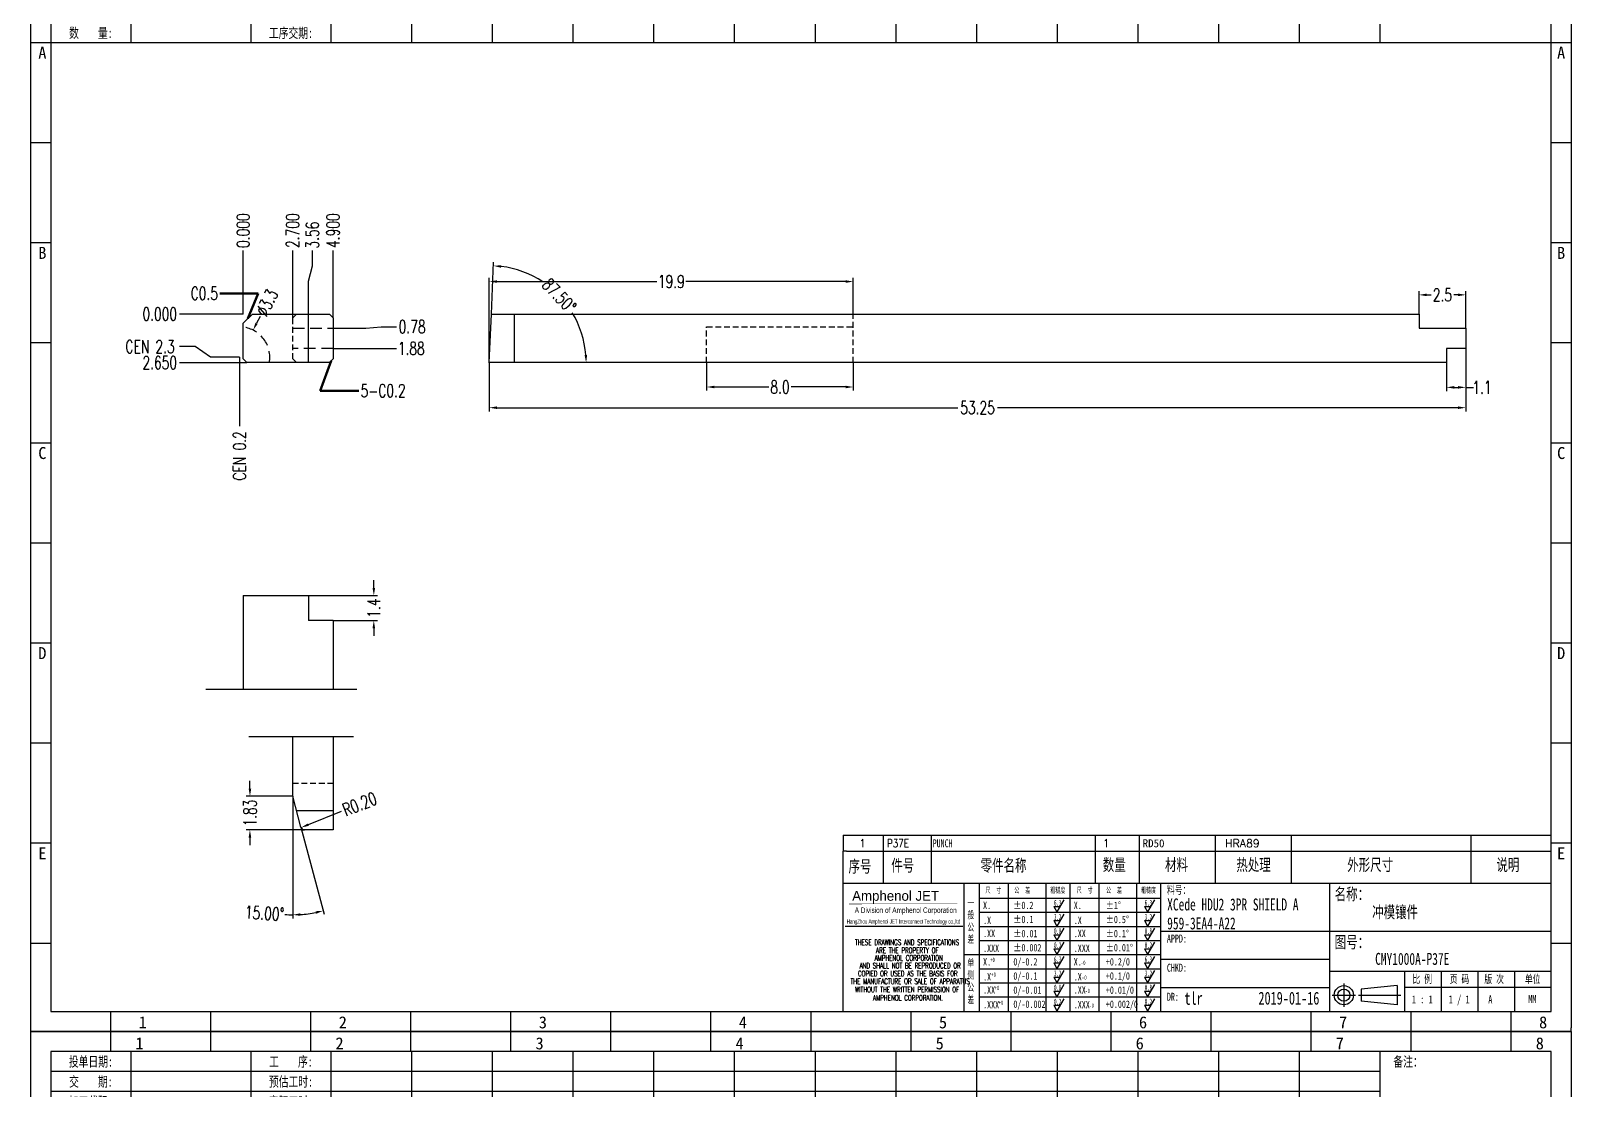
# Model space of a CAD drawing. Header units: millimetres. Extents: x -2852 to 5627, y -2271 to 1849.
# Drawn here: x -622.1 to -538.1, y -130.1 to -72.4 of the extents above; entities that cross this region are included whole.
import ezdxf
from ezdxf.enums import TextEntityAlignment as Align

# ---------------------------------------------------------------- set-up
doc = ezdxf.new("R2010")
doc.units = ezdxf.units.MM
doc.header["$PDSIZE"] = 3
doc.linetypes.add('DASHED', pattern=[19.05, 12.7, -6.35])
doc.linetypes.add('DASHED2', pattern=[9.525, 6.35, -3.175])
for name, color, linetype in [('1', 7, 'Continuous'), ('11', 4, 'DASHED2'), ('41', 1, 'Continuous'), ('PUNCH', 1, 'Continuous')]:
    doc.layers.add(name, color=color, linetype=linetype)
doc.styles.add('CH', font='仿宋_GB2312_0.ttf')
doc.styles.add('jet02', font='simplex.shx', dxfattribs={"width": 0.7})
doc.styles.add('SIMPLEX', font='SIMPLEX')
doc.styles.get("Standard").update_dxf_attribs({"font": '仿宋_GB2312_0.ttf', "width": 0.7})
doc.styles.add('TEXTSTYLE_1', font='TRIUMB.TTF')
doc.styles.add('TEXTSTYLE_2', font='TRIUM.TTF')
doc.styles.add('tk', font='', dxfattribs={"width": 0.7})
doc.styles.add('tk 2', font='仿宋_GB2312_0.ttf', dxfattribs={"width": 0.65})
doc.styles.add('tk 4', font='simplex.shx', dxfattribs={"width": 0.65, "bigfont": 'bigfont.shx'})
doc.styles.get('tk').set_extended_font_data('NSimSun')
doc.dimstyles.new('jet02', dxfattribs={"dimtxt": 3.5, "dimasz": 2.1, "dimexe": 1, "dimexo": 0, "dimgap": 0.5, "dimtad": 0, "dimtoh": 1, "dimdec": 3, "dimzin": 9, "dimdsep": 46, "dimtxsty": 'jet02', "dimcen": 0, "dimclrt": 256, "dimazin": 2, "dimtfac": 1, "dimtdec": 3, "dimtofl": 0, "dimtmove": 0, "dimatfit": 1, "dimfxl": 0, "dimarcsym": 0})

# ---------------------------------------------------------------- blocks, each defined once
blk = doc.blocks.new('A3-N')
at = {"layer": '1', "color": 1}
for p, q in [((0, 0), (0, 296.73)), ((0, 296.73), (420, 296.73)), ((21.82, 291.27), (21.82, 296.73)), ((49.09, 291.27), (49.09, 296.73)), ((76.36, 291.27), (76.36, 296.73)), ((103.64, 291.27), (103.64, 296.73)), ((103.64, 291.27), (103.64, 296.73)), ((103.64, 291.27), (103.64, 296.73)), ((130.91, 291.27), (130.91, 296.73)), ((158.18, 291.27), (158.18, 296.73)), ((185.45, 291.27), (185.45, 296.73)), ((212.73, 291.27), (212.73, 296.73)), ((240, 291.27), (240, 296.73)), ((267.27, 291.27), (267.27, 296.73)), ((294.55, 291.27), (294.55, 296.73)), ((321.82, 291.27), (321.82, 296.73)), ((349.09, 291.27), (349.09, 296.73)), ((376.36, 291.27), (376.36, 296.73)), ((403.64, 291.27), (403.64, 296.73)), ((420, 296.73), (420, 1)), ((5.45, 269.45), (0, 269.45)), ((420, 269.45), (414.55, 269.45)), ((5.45, 242.18), (0, 242.18)), ((420, 242.18), (414.55, 242.18)), ((5.45, 214.91), (0, 214.91)), ((420, 214.91), (414.55, 214.91)), ((5.45, 187.64), (0, 187.64)), ((420, 187.64), (414.55, 187.64)), ((5.45, 160.36), (0, 160.36)), ((420, 160.36), (414.55, 160.36)), ((5.45, 133.09), (0, 133.09)), ((420, 133.09), (414.55, 133.09)), ((5.45, 105.82), (0, 105.82)), ((420, 105.82), (414.55, 105.82)), ((5.45, 78.55), (0, 78.55)), ((420, 78.55), (414.55, 78.55)), ((5.45, 51.27), (0, 51.27)), ((420, 51.27), (414.55, 51.27)), ((222.45, 49.09), (221.45, 49.09)), ((221.45, 49.09), (221.45, 40.36)), ((222.45, 49.09), (414.55, 49.09)), ((232.36, 49.09), (232.36, 40.36)), ((245.45, 49.09), (245.45, 40.36)), ((290.18, 49.09), (290.18, 40.36)), ((302.18, 49.09), (302.18, 40.36)), ((322.91, 49.09), (322.91, 40.36)), ((343.64, 49.09), (343.64, 40.36)), ((392.73, 40.36), (392.73, 49.09)), ((258.55, 40.36), (258.55, 5.44)), ((266.45, 40.36), (266.45, 5.44)), ((276.78, 40.36), (276.78, 5.45)), ((291.18, 40.36), (291.18, 5.45)), ((301.51, 40.37), (301.51, 5.46)), ((308.01, 40.36), (308.01, 5.45)), ((354.09, 40.36), (354.09, 5.45)), ((308.01, 32.39), (258.55, 32.39)), ((308.01, 28.54), (258.55, 28.54)), ((414.55, 27.27), (308.01, 27.27)), ((5.45, 24), (0, 24)), ((308.01, 24.69), (258.55, 24.69)), ((420, 24), (414.55, 24)), ((308.01, 16.99), (258.55, 16.99)), ((354.09, 19.63), (308.01, 19.63)), ((308.01, 13.14), (258.55, 13.14)), ((414.55, 16.36), (354.09, 16.36)), ((374.55, 16.36), (374.55, 5.45)), ((384.55, 16.36), (384.55, 5.45)), ((394.55, 16.36), (394.55, 5.45)), ((404.55, 16.36), (404.55, 5.45)), ((308.01, 9.29), (258.55, 9.29)), ((308.01, 11.99), (354.09, 11.99)), ((372.51, 12.49), (362.69, 11.5)), ((362.69, 11.5), (362.69, 8.23)), ((372.51, 12.49), (372.51, 7.25)), ((414.55, 12), (374.55, 12)), ((21.82, 0), (21.82, 5.45)), ((49.09, 0), (49.09, 5.45)), ((76.36, 0), (76.36, 5.45)), ((103.64, 0), (103.64, 5.45)), ((130.91, 0), (130.91, 5.45)), ((158.18, 0), (158.18, 5.45)), ((185.45, 0), (185.45, 5.45)), ((212.73, 0), (212.73, 5.45)), ((240, 0), (240, 5.45)), ((267.27, 0), (267.27, 5.45)), ((294.55, 0), (294.55, 5.45)), ((321.82, 0), (321.82, 5.45)), ((349.09, 0), (349.09, 5.45)), ((372.51, 7.25), (362.69, 8.23)), ((376.36, 0), (376.36, 5.45)), ((403.64, 0), (403.64, 5.45)), ((1, 0), (0, 0)), ((420, 0), (1, 0)), ((420, 0), (420, 1))]:
    blk.add_line(p, q, dxfattribs=at)
at = {"layer": '1'}
for p, q in [((414.55, 278.18), (414.55, 284.73)), ((221.45, 40.36), (221.45, 5.45)), ((221.45, 40.36), (414.55, 40.36)), ((221.45, 40.36), (414.55, 40.36)), ((254.41, 40.36), (254.41, 5.45)), ((283.28, 40.36), (283.28, 5.45)), ((308.01, 36.24), (258.55, 36.24)), ((222.08, 28.67), (254.12, 28.67)), ((308.01, 20.84), (254.41, 20.84))]:
    blk.add_line(p, q, dxfattribs=at)
at = {"layer": '1', "color": 1, "ltscale": 0.05}
for p, q in [((278.93, 34.04), (279.79, 32.56)), ((278.93, 34.04), (280.65, 34.04)), ((281.68, 35.84), (279.79, 32.56)), ((303.66, 34.05), (304.52, 32.56)), ((303.66, 34.05), (305.38, 34.05)), ((306.41, 35.84), (304.52, 32.56)), ((278.93, 30.19), (279.79, 28.71)), ((278.93, 30.19), (280.65, 30.19)), ((281.68, 31.99), (279.79, 28.71)), ((303.66, 30.2), (305.38, 30.2)), ((303.66, 30.2), (304.52, 28.71)), ((306.41, 31.99), (304.52, 28.71)), ((278.93, 26.34), (279.79, 24.86)), ((278.93, 26.34), (280.65, 26.34)), ((281.68, 28.14), (279.79, 24.86)), ((303.66, 26.35), (304.52, 24.86)), ((303.66, 26.35), (305.38, 26.35)), ((306.41, 28.14), (304.52, 24.86)), ((278.93, 22.49), (280.65, 22.49)), ((278.93, 22.49), (279.79, 21.01)), ((281.68, 24.29), (279.79, 21.01)), ((303.66, 22.5), (305.38, 22.5)), ((303.66, 22.5), (304.52, 21.01)), ((306.41, 24.29), (304.52, 21.01)), ((278.93, 18.66), (279.79, 17.17)), ((278.93, 18.66), (280.65, 18.66)), ((281.68, 20.45), (279.79, 17.17)), ((303.66, 18.66), (304.52, 17.18)), ((303.66, 18.66), (305.38, 18.66)), ((306.41, 20.46), (304.52, 17.18)), ((278.93, 14.81), (280.65, 14.81)), ((278.93, 14.81), (279.79, 13.32)), ((281.68, 16.6), (279.79, 13.32)), ((281.68, 12.75), (279.79, 9.47)), ((303.66, 14.81), (305.38, 14.81)), ((303.66, 14.81), (304.52, 13.33)), ((306.41, 16.61), (304.52, 13.33)), ((306.41, 12.76), (304.52, 9.48)), ((278.93, 10.96), (279.79, 9.47)), ((278.93, 10.96), (280.65, 10.96)), ((281.68, 8.9), (279.79, 5.62)), ((303.66, 10.96), (304.52, 9.48)), ((303.66, 10.96), (305.38, 10.96)), ((306.41, 8.91), (304.52, 5.63)), ((278.93, 7.11), (279.79, 5.62)), ((278.93, 7.11), (280.65, 7.11)), ((303.66, 7.11), (305.38, 7.11)), ((303.66, 7.11), (304.52, 5.63))]:
    blk.add_line(p, q, dxfattribs=at)
at = {"layer": '1', "color": 1, "ltscale": 0.1}
for p, q in [((358.01, 13.02), (358.01, 6.71)), ((354.86, 9.87), (361.17, 9.87)), ((362.03, 9.87), (373.54, 9.87))]:
    blk.add_line(p, q, dxfattribs=at)
at = {"layer": '1'}
blk.add_lwpolyline([(221.45, 5.45), (414.55, 5.45), (414.55, 291.27), (5.45, 291.27), (5.45, 5.45), (414.55, 5.45)], dxfattribs=at)
at = {"layer": '1', "color": 7, "linetype": 'Continuous', "const_width": 0.123}
blk.add_lwpolyline([(223.11, 34.74), (252.6, 34.76)], dxfattribs=at)
at = {"layer": '1', "color": 1}
for radius in [2.62, 1.64]:
    blk.add_circle((358.01, 9.87), radius, dxfattribs=at)
at = {"layer": '41'}
for p, q in [((27.27, 291.27), (27.27, 269.45)), ((60, 291.27), (60, 269.45)), ((81.82, 291.27), (81.82, 269.45)), ((103.82, 291.27), (103.82, 269.45)), ((125.82, 291.27), (125.82, 269.45)), ((147.82, 291.27), (147.82, 269.45)), ((169.82, 291.27), (169.82, 269.45)), ((191.82, 291.27), (191.82, 269.45)), ((213.82, 291.27), (213.82, 269.45)), ((235.82, 291.27), (235.82, 269.45)), ((257.82, 291.27), (257.82, 269.45)), ((279.82, 291.27), (279.82, 269.45)), ((301.82, 291.27), (301.82, 269.45)), ((323.82, 291.27), (323.82, 269.45)), ((345.82, 291.27), (345.82, 269.45)), ((367.82, 291.27), (367.82, 269.45)), ((367.82, 285.82), (5.45, 285.82)), ((367.82, 280.36), (5.45, 280.36)), ((367.82, 274.91), (5.45, 274.91)), ((414.55, 269.45), (5.45, 269.45))]:
    blk.add_line(p, q, dxfattribs=at)
at = {"layer": '1', "color": 1}
for s, p in [('1', (29.64, 295.11)), ('2', (84.18, 295.11)), ('3', (138.73, 295.11)), ('4', (193.27, 295.11)), ('5', (247.82, 295.11)), ('6', (302.36, 295.11)), ('7', (356.91, 295.11)), ('8', (411.45, 295.11)), ('1', (30.53, 4.11)), ('2', (85.08, 4.11)), ('3', (139.62, 4.11)), ('4', (194.17, 4.11)), ('5', (248.72, 4.11)), ('6', (303.26, 4.11)), ('7', (357.81, 4.11)), ('8', (412.35, 4.11))]:
    blk.add_text(s, height=3.27, dxfattribs=at).set_placement(p, align=Align.TOP_CENTER)
at = {"layer": '1', "style": 'tk', "width": 0.7}
for s, p in [('投单日期:', (16.36, 288.55)), ('工    序:', (70.91, 288.55)), ('备注：', (375.51, 288.55)), ('交    期:', (16.36, 283.09)), ('预估工时:', (70.91, 283.09)), ('加工代码:', (16.36, 277.64)), ('实际工时:', (70.91, 277.64)), ('数    量:', (16.36, 272.18)), ('工序交期:', (70.91, 272.18))]:
    blk.add_text(s, height=2.727, dxfattribs=at).set_placement(p, align=Align.MIDDLE)
at = {"layer": '1', "color": 1}
for s, p in [('A', (2.04, 268.36)), ('B', (2.04, 213.82)), ('C', (2.04, 159.27)), ('D', (2.04, 104.73)), ('E', (2.04, 50.18))]:
    blk.add_text(s, height=3.27, dxfattribs=at).set_placement(p, align=Align.TOP_LEFT)
for s, p in [('A', (418.37, 268.36)), ('B', (418.37, 213.82)), ('C', (418.37, 159.27)), ('D', (418.37, 104.73)), ('E', (418.37, 50.18))]:
    blk.add_text(s, height=3.27, dxfattribs=at).set_placement(p, align=Align.TOP_RIGHT)
at = {"layer": '1', "color": 1, "style": 'tk 2', "width": 0.7}
for s, height, p in [('序号', 3.273, (222.96, 43.34)), ('件号', 3.273, (234.62, 43.61)), ('零件名称', 3.273, (258.97, 43.61)), ('数量', 3.273, (292.3, 43.78)), ('材料', 3.273, (309.27, 43.78)), ('热处理', 3.273, (328.71, 43.78)), ('外形尺寸', 3.273, (358.94, 43.78)), ('说明', 3.273, (399.61, 43.78)), ('料号：', 2.182, (309.77, 37.46)), ('名称：', 3.273, (355.52, 35.79)), ('图号：', 3.273, (355.52, 22.7)), ('比 例', 2.182, (376.69, 13.18)), ('页 码', 2.182, (386.85, 13.18)), ('版 次', 2.182, (396.31, 13.18)), ('单位', 2.182, (407.35, 13.18))]:
    blk.add_text(s, height=height, dxfattribs=at).set_placement(p)
at = {"layer": '1', "color": 7, "linetype": 'Continuous', "style": 'TEXTSTYLE_1'}
blk.add_text('Amphenol JET', height=2.7, dxfattribs=at).set_placement((223.96, 35.61))
at = {"layer": '1', "color": 7, "linetype": 'Continuous'}
for s, height, style, width, p in [('A Division of Amphenol Corporation', 1.5, 'TEXTSTYLE_2', 0.7, (224.64, 32.29)), ('HangZhou Amphenol JET Interconnect Technology co.,ltd ', 1.2, 'TEXTSTYLE_2', 0.6, (222.47, 29.36)), ('THESE DRAWINGS AND SPECIFICATIONS', 1.5, 'tk 4', 0.6, (224.73, 23.52)), ('ARE THE PROPERTY OF', 1.5, 'tk 4', 0.6, (230.45, 21.35)), ('AND SHALL NOT BE REPRODUCED OR', 1.5, 'tk 4', 0.6, (225.95, 17.17)), ('AMPHENOL CORPORATION', 1.5, 'tk 4', 0.6, (230.04, 19.27)), ('THE MANUFACTURE OR SALE OF APPARATUS', 1.5, 'tk 4', 0.6, (223.5, 12.92)), ('COPIED OR USED AS THE BASIS FOR', 1.5, 'tk 4', 0.6, (225.54, 15.02)), ('WITHOUT THE WRITTEN PERMISSION OF', 1.5, 'tk 4', 0.6, (224.73, 10.67)), ('AMPHENOL CORPORATION.', 1.5, 'tk 4', 0.6, (229.63, 8.4))]:
    blk.add_text(s, height=height, dxfattribs=dict(at, style=style, width=width)).set_placement(p)
at = {"layer": '1', "color": 1, "style": 'tk 2', "width": 0.7}
for s, p in [('X.', (259.64, 34.37)), ('%%P0.2', (267.9, 34.37)), ('X.', (284.37, 34.37)), ('%%P1%%D', (293.12, 34.37)), ('.X', (259.64, 30.28)), ('%%P0.1', (267.9, 30.52)), ('.X', (284.37, 30.28)), ('%%P0.5%%D', (293.12, 30.52)), ('.XX', (259.64, 26.71)), ('%%P0.01', (267.9, 26.67)), ('.XX', (284.37, 26.71)), ('%%P0.1%%D', (293.12, 26.67)), ('.XXX', (259.64, 22.68)), ('%%P0.002', (267.9, 22.82)), ('.XXX', (284.37, 22.68)), ('%%P0.01%%D', (293.12, 22.82)), ('X.', (259.64, 18.97)), ('0/-0.2', (267.9, 18.97)), ('X.', (284.37, 18.97)), ('+0.2/0', (293.12, 18.97)), ('.X', (259.64, 14.88)), ('0/-0.1', (267.9, 15.12)), ('.X', (284.37, 14.88)), ('+0.1/0', (293.12, 15.12)), ('.XX', (259.64, 11.31)), ('0/-0.01', (267.9, 11.27)), ('0/-0.002', (267.9, 7.42)), ('.XX', (284.37, 11.31)), ('+0.01/0', (293.12, 11.27)), ('+0.002/0', (293.12, 7.42)), ('.XXX', (259.64, 7.28)), ('.XXX', (284.37, 7.28))]:
    blk.add_text(s, height=2, dxfattribs=at).set_placement(p, align=Align.MIDDLE_LEFT)
at = {"layer": '1', "color": 1, "ltscale": 0.05, "style": 'tk 2', "width": 0.5}
for s, p in [('6.3', (279.01, 34.26)), ('6.3', (303.74, 34.27)), ('3.2', (279.01, 30.41)), ('3.2', (303.74, 30.42)), ('0.8', (279.01, 26.56)), ('0.8', (303.74, 26.57)), ('0.2', (279.01, 22.71)), ('0.2', (303.74, 22.72)), ('6.3', (279.01, 18.87)), ('6.3', (303.74, 18.88)), ('3.2', (279.01, 15.02)), ('0.8', (279.01, 11.17)), ('3.2', (303.74, 15.03)), ('0.8', (303.74, 11.18)), ('0.2', (279.01, 7.32)), ('0.2', (303.74, 7.33))]:
    blk.add_text(s, height=1.6, dxfattribs=at).set_placement(p)
at = {"layer": '1', "style": 'tk 2', "width": 0.7}
for s, p in [('APPD:', (309.77, 24.21)), ('CHKD:', (309.77, 16.27)), ('DR:', (309.77, 8.35))]:
    blk.add_text(s, height=2.182, dxfattribs=at).set_placement(p)
at = {"layer": '1', "color": 7, "style": 'tk 2', "width": 0.7}
blk.add_text('MM', height=2.182, dxfattribs=at).set_placement((408.31, 7.75))
at = {"layer": '1', "color": 1, "ltscale": 0.05, "char_height": 1.5, "width": 6.3627, "attachment_point": 1, "style": 'tk 2'}
for s, insert in [('尺  寸', (260.31, 39.25)), ('公  差', (268.17, 39.25)), ('粗糙度', (277.98, 39.25)), ('尺  寸', (285.2, 39.25)), ('公  差', (293.18, 39.25)), ('粗糙度', (302.71, 39.26))]:
    blk.add_mtext(s, dxfattribs=dict(at, insert=insert))
at = {"layer": '1', "ltscale": 0.05, "char_height": 2, "width": 2.5195, "attachment_point": 1, "style": 'tk 2'}
for s, insert in [('一般公差', (255.39, 36.11)), ('单侧公差', (255.39, 19.71))]:
    blk.add_mtext(s, dxfattribs=dict(at, insert=insert))
at = {"layer": '1', "color": 1, "ltscale": 0.05, "char_height": 1.2, "width": 5.1396, "attachment_point": 1, "line_spacing_factor": 0.8, "style": 'tk 2'}
for s, insert in [('+0', (261.58, 20.13)), ('-0', (286.31, 19.33)), ('+0', (261.88, 16.09)), ('-0', (286.61, 15.29)), ('+0', (262.79, 12.45)), ('+0', (263.87, 8.44)), ('-0', (287.51, 11.65)), ('-0', (288.59, 7.64))]:
    blk.add_mtext(s, dxfattribs=dict(at, insert=insert))
at = {"layer": '1', "style": 'tk 2', "width": 0.7}
for tag, p in [('PATR-NO1', (309.84, 32.96)), ('TITLE', (365.74, 30.9)), ('PATR-NO2', (309.84, 27.81)), ('DWG-NO:', (366.54, 18.14))]:
    blk.add_attdef(tag, p, '', height=3.27, dxfattribs=at)
at = {"layer": '1', "color": 1, "style": 'tk 2', "width": 0.7}
for tag, p in [('DRAW', (314.55, 7.27)), ('DATE', (334.72, 7.32))]:
    blk.add_attdef(tag, p, '', height=3.49, dxfattribs=at)
at = {"layer": '1', "style": 'tk 2', "width": 0.7}
for tag, p in [('SCALE', (376.55, 8.73)), ('SHEET', (386.6, 8.72)), ('REV', (397.38, 8.73))]:
    blk.add_attdef(tag, text='', height=2.18, dxfattribs=at).set_placement(p, align=Align.MIDDLE_LEFT)
blk = doc.blocks.new('FB3')
at = {"layer": '1', "color": 1}
for p, q in [((0, 4.36), (193.09, 4.36)), ((0, 4.36), (0, 0)), ((10.91, 4.36), (10.91, 0)), ((24, 4.36), (24, 0)), ((68.73, 4.36), (68.73, 0)), ((80.73, 4.36), (80.73, 0)), ((101.45, 4.36), (101.45, 0)), ((122.18, 4.36), (122.18, 0)), ((171.27, 0), (171.27, 4.36))]:
    blk.add_line(p, q, dxfattribs=at)
at = {"layer": '1'}
for tag, style, p in [('ITEM', 'SIMPLEX', (4.36, 2.18)), ('PARTNO', 'SIMPLEX', (12, 2.18)), ('QTY', 'SIMPLEX', (74.18, 2.18)), ('MATL', 'CH', (81.72, 2.18)), ('FINISH', 'SIMPLEX', (104.17, 2.18)), ('SPEC', 'SIMPLEX', (130.91, 2.18)), ('REMARK', 'SIMPLEX', (174.06, 2.18))]:
    blk.add_attdef(tag, text='', height=2.18, dxfattribs=dict(at, style=style)).set_placement(p, align=Align.MIDDLE_LEFT)
at = {"layer": '1', "style": 'tk', "width": 0.7}
blk.add_attdef('DIE', text='', height=2.18, dxfattribs=at).set_placement((24.43, 2.18), align=Align.MIDDLE_LEFT)
blk = doc.blocks.new('*D2809')
at = {"layer": '41', "ltscale": 0.05}
blk.add_line((304.652, -2540.24), (301.185, -2540.24), dxfattribs=at)
at = {"layer": 'Defpoints', "color": 0, "ltscale": 0.05}
for p in [(301.185, -2540.24), (304.652, -2540.24), (304.652, -2540.24)]:
    blk.add_point(p, dxfattribs=at)
at = {"layer": '41', "ltscale": 0.05, "insert": (300.105, -2540.24), "char_height": 0.7, "attachment_point": 5, "style": 'jet02'}
blk.add_mtext('0.000', dxfattribs=at)
blk = doc.blocks.new('*D2810')
at = {"layer": '41', "ltscale": 0.05}
blk.add_line((304.852, -2542.89), (301.185, -2542.89), dxfattribs=at)
at = {"layer": 'Defpoints', "color": 0, "ltscale": 0.05}
for p in [(304.652, -2540.24), (301.185, -2542.89), (304.852, -2542.89)]:
    blk.add_point(p, dxfattribs=at)
at = {"layer": '41', "ltscale": 0.05, "insert": (300.105, -2542.89), "char_height": 0.7, "attachment_point": 5, "style": 'jet02'}
blk.add_mtext('2.650', dxfattribs=at)
blk = doc.blocks.new('*D2811')
at = {"layer": '41', "ltscale": 0.05}
for p, q in [((302.025, -2542.015), (301.185, -2542.015)), ((302.865, -2542.59), (302.025, -2542.015)), ((304.452, -2542.59), (302.865, -2542.59))]:
    blk.add_line(p, q, dxfattribs=at)
at = {"layer": 'Defpoints', "color": 0, "ltscale": 0.05}
for p in [(304.652, -2540.24), (301.185, -2542.015), (304.452, -2542.59)]:
    blk.add_point(p, dxfattribs=at)
at = {"layer": '41', "ltscale": 0.05, "insert": (299.405, -2542.015), "char_height": 0.7, "attachment_point": 5, "style": 'jet02'}
blk.add_mtext('{\\C1; CEN }2.3', dxfattribs=at)
blk = doc.blocks.new('*D2812')
at = {"layer": '41', "ltscale": 0.05}
for p, q in [((311.339, -2541.015), (312.179, -2540.928)), ((312.179, -2540.928), (313.019, -2540.928)), ((309.552, -2541.015), (311.339, -2541.015))]:
    blk.add_line(p, q, dxfattribs=at)
at = {"layer": 'Defpoints', "color": 0, "ltscale": 0.05}
for p in [(304.652, -2540.24), (313.019, -2540.928), (309.552, -2541.015)]:
    blk.add_point(p, dxfattribs=at)
at = {"layer": '41', "ltscale": 0.05, "insert": (313.865, -2540.928), "char_height": 0.7, "attachment_point": 5, "style": 'jet02'}
blk.add_mtext('0.78', dxfattribs=at)
blk = doc.blocks.new('*D2813')
at = {"layer": '41', "ltscale": 0.05}
blk.add_line((304.652, -2540.24), (304.652, -2536.773), dxfattribs=at)
at = {"layer": 'Defpoints', "color": 0, "ltscale": 0.05}
for p in [(304.652, -2536.773), (304.652, -2540.24), (304.652, -2540.24)]:
    blk.add_point(p, dxfattribs=at)
at = {"layer": '41', "ltscale": 0.05, "insert": (304.652, -2535.693), "char_height": 0.7, "attachment_point": 5, "rotation": 90, "style": 'jet02'}
blk.add_mtext('0.000', dxfattribs=at)
blk = doc.blocks.new('*D2814')
at = {"layer": '41', "ltscale": 0.05}
blk.add_line((307.352, -2540.44), (307.352, -2536.773), dxfattribs=at)
at = {"layer": 'Defpoints', "color": 0, "ltscale": 0.05}
for p in [(307.352, -2536.773), (304.652, -2540.24), (307.352, -2540.44)]:
    blk.add_point(p, dxfattribs=at)
at = {"layer": '41', "ltscale": 0.05, "insert": (307.352, -2535.693), "char_height": 0.7, "attachment_point": 5, "rotation": 90, "style": 'jet02'}
blk.add_mtext('2.700', dxfattribs=at)
blk = doc.blocks.new('*D2815')
at = {"layer": '41', "ltscale": 0.05}
for p, q in [((308.427, -2537.613), (308.427, -2536.773)), ((308.208, -2538.453), (308.427, -2537.613)), ((308.208, -2540.24), (308.208, -2538.453))]:
    blk.add_line(p, q, dxfattribs=at)
at = {"layer": 'Defpoints', "color": 0, "ltscale": 0.05}
for p in [(308.427, -2536.773), (304.652, -2540.24), (308.208, -2540.24)]:
    blk.add_point(p, dxfattribs=at)
at = {"layer": '41', "ltscale": 0.05, "insert": (308.427, -2535.938), "char_height": 0.7, "attachment_point": 5, "rotation": 90, "style": 'jet02'}
blk.add_mtext('3.56', dxfattribs=at)
blk = doc.blocks.new('*D2816')
at = {"layer": '41', "ltscale": 0.05}
blk.add_line((309.552, -2540.44), (309.552, -2536.773), dxfattribs=at)
at = {"layer": 'Defpoints', "color": 0, "ltscale": 0.05}
for p in [(309.552, -2536.773), (304.652, -2540.24), (309.552, -2540.44)]:
    blk.add_point(p, dxfattribs=at)
at = {"layer": '41', "ltscale": 0.05, "insert": (309.552, -2535.693), "char_height": 0.7, "attachment_point": 5, "rotation": 90, "style": 'jet02'}
blk.add_mtext('4.900', dxfattribs=at)
blk = doc.blocks.new('*D2817')
at = {"layer": '41', "ltscale": 0.05}
blk.add_line((304.452, -2542.59), (304.452, -2546.357), dxfattribs=at)
at = {"layer": 'Defpoints', "color": 0, "ltscale": 0.05}
for p in [(304.652, -2540.24), (304.452, -2542.59), (304.452, -2546.357)]:
    blk.add_point(p, dxfattribs=at)
at = {"layer": '41', "ltscale": 0.05, "insert": (304.452, -2548.137), "char_height": 0.7, "attachment_point": 5, "rotation": 90, "style": 'jet02'}
blk.add_mtext('{\\C1; CEN }0.2', dxfattribs=at)
blk = doc.blocks.new('*D2818')
at = {"layer": '41', "ltscale": 0.05}
blk.add_line((305.573, -2540.366), (305.384, -2540.741), dxfattribs=at)
blk.add_solid([(305.321, -2540.71), (305.446, -2540.773), (305.195, -2541.116)], dxfattribs=at)
at = {"layer": 'Defpoints', "color": 0, "ltscale": 0.05}
for p in [(305.195, -2541.116), (303.71, -2544.063)]:
    blk.add_point(p, dxfattribs=at)
at = {"layer": '41', "ltscale": 0.05, "insert": (305.948, -2539.621), "char_height": 0.7, "attachment_point": 5, "rotation": 63.25646, "style": 'jet02'}
blk.add_mtext('∅3.3', dxfattribs=at)
blk = doc.blocks.new('*D2819')
at = {"layer": '41', "ltscale": 0.05}
for p, q in [((318.072, -2542.89), (318.072, -2538.268)), ((318.492, -2538.468), (327.21, -2538.468)), ((337.504, -2538.468), (328.786, -2538.468)), ((337.924, -2540.24), (337.924, -2538.268))]:
    blk.add_line(p, q, dxfattribs=at)
for points in [[(318.492, -2538.398), (318.492, -2538.538), (318.072, -2538.468)], [(337.504, -2538.398), (337.504, -2538.538), (337.924, -2538.468)]]:
    blk.add_solid(points, dxfattribs=at)
at = {"layer": 'Defpoints', "color": 0, "ltscale": 0.05}
for p in [(337.924, -2538.468), (337.924, -2540.24), (318.072, -2542.89)]:
    blk.add_point(p, dxfattribs=at)
at = {"layer": '41', "ltscale": 0.05, "insert": (327.998, -2538.468), "char_height": 0.7, "attachment_point": 5, "style": 'jet02'}
blk.add_mtext('19.9', dxfattribs=at)
blk = doc.blocks.new('*D2820')
at = {"layer": '41', "ltscale": 0.05}
for p, q in [((329.924, -2542.89), (329.924, -2544.416)), ((337.924, -2542.89), (337.924, -2544.416)), ((330.344, -2544.216), (333.311, -2544.216)), ((337.504, -2544.216), (334.538, -2544.216))]:
    blk.add_line(p, q, dxfattribs=at)
for points in [[(330.344, -2544.146), (330.344, -2544.286), (329.924, -2544.216)], [(337.504, -2544.146), (337.504, -2544.286), (337.924, -2544.216)]]:
    blk.add_solid(points, dxfattribs=at)
at = {"layer": 'Defpoints', "color": 0, "ltscale": 0.05}
for p in [(329.924, -2542.89), (337.924, -2542.89), (337.924, -2544.216)]:
    blk.add_point(p, dxfattribs=at)
at = {"layer": '41', "ltscale": 0.05, "insert": (333.924, -2544.216), "char_height": 0.7, "attachment_point": 5, "style": 'jet02'}
blk.add_mtext('8.0', dxfattribs=at)
blk = doc.blocks.new('*D2821')
at = {"layer": '41', "ltscale": 0.05}
for p, q in [((371.324, -2542.115), (371.324, -2545.544)), ((318.072, -2542.89), (318.072, -2545.544)), ((318.492, -2545.344), (343.618, -2545.344)), ((370.904, -2545.344), (345.778, -2545.344))]:
    blk.add_line(p, q, dxfattribs=at)
for points in [[(318.492, -2545.274), (318.492, -2545.414), (318.072, -2545.344)], [(370.904, -2545.274), (370.904, -2545.414), (371.324, -2545.344)]]:
    blk.add_solid(points, dxfattribs=at)
at = {"layer": 'Defpoints', "color": 0, "ltscale": 0.05}
for p in [(371.324, -2542.115), (318.072, -2542.89), (371.324, -2545.344)]:
    blk.add_point(p, dxfattribs=at)
at = {"layer": '41', "ltscale": 0.05, "insert": (344.698, -2545.344), "char_height": 0.7, "attachment_point": 5, "style": 'jet02'}
blk.add_mtext('53.25', dxfattribs=at)
blk = doc.blocks.new('*D2822')
at = {"layer": '41', "ltscale": 0.05}
for p, q in [((371.324, -2542.115), (371.324, -2544.435)), ((370.274, -2542.89), (370.274, -2544.435)), ((370.694, -2544.235), (370.904, -2544.235)), ((371.324, -2544.235), (371.744, -2544.235))]:
    blk.add_line(p, q, dxfattribs=at)
for points in [[(370.694, -2544.165), (370.694, -2544.305), (370.274, -2544.235)], [(370.904, -2544.165), (370.904, -2544.305), (371.324, -2544.235)]]:
    blk.add_solid(points, dxfattribs=at)
at = {"layer": 'Defpoints', "color": 0, "ltscale": 0.05}
for p in [(371.324, -2542.115), (370.274, -2542.89), (371.324, -2544.235)]:
    blk.add_point(p, dxfattribs=at)
at = {"layer": '41', "ltscale": 0.05, "insert": (372.206, -2544.235), "char_height": 0.7, "attachment_point": 5, "style": 'jet02'}
blk.add_mtext('1.1', dxfattribs=at)
blk = doc.blocks.new('*D2823')
at = {"layer": '41', "ltscale": 0.05}
for p, q in [((368.774, -2540.24), (368.774, -2538.995)), ((369.194, -2539.195), (369.436, -2539.195)), ((370.904, -2539.195), (370.663, -2539.195)), ((371.324, -2541.015), (371.324, -2538.995))]:
    blk.add_line(p, q, dxfattribs=at)
for points in [[(369.194, -2539.125), (369.194, -2539.265), (368.774, -2539.195)], [(370.904, -2539.125), (370.904, -2539.265), (371.324, -2539.195)]]:
    blk.add_solid(points, dxfattribs=at)
at = {"layer": 'Defpoints', "color": 0, "ltscale": 0.05}
for p in [(368.774, -2539.195), (368.774, -2540.24), (371.324, -2541.015)]:
    blk.add_point(p, dxfattribs=at)
at = {"layer": '41', "ltscale": 0.05, "insert": (370.049, -2539.195), "char_height": 0.7, "attachment_point": 5, "style": 'jet02'}
blk.add_mtext('2.5', dxfattribs=at)
blk = doc.blocks.new('*D2824')
at = {"layer": '41', "ltscale": 0.05}
blk.add_line((318.188, -2540.24), (318.311, -2537.412), dxfattribs=at)
for start, end in [(56.45319, 82.9435), (4.5565, 31.04681)]:
    blk.add_arc((318.072, -2542.89), 5.283, start, end, dxfattribs=at)
for points in [[(318.715, -2537.717), (318.727, -2537.577), (318.302, -2537.612)], [(323.408, -2542.467), (323.268, -2542.473), (323.355, -2542.89)]]:
    blk.add_solid(points, dxfattribs=at)
at = {"layer": 'Defpoints', "color": 0, "ltscale": 0.05}
for p in [(318.188, -2540.24), (322.685, -2540.315), (318.072, -2542.89), (318.072, -2542.89), (370.274, -2542.89)]:
    blk.add_point(p, dxfattribs=at)
at = {"layer": '41', "ltscale": 0.05, "insert": (321.888, -2539.237), "char_height": 0.7, "attachment_point": 5, "rotation": 313.75, "style": 'jet02'}
blk.add_mtext('87.50°', dxfattribs=at)
blk = doc.blocks.new('*D2825')
at = {"layer": '41', "ltscale": 0.05}
for p, q in [((311.776, -2555.169), (311.776, -2554.749)), ((308.208, -2555.589), (311.976, -2555.589)), ((309.552, -2556.942), (311.976, -2556.942)), ((311.776, -2557.362), (311.776, -2557.782))]:
    blk.add_line(p, q, dxfattribs=at)
for points in [[(311.706, -2555.169), (311.846, -2555.169), (311.776, -2555.589)], [(311.706, -2557.362), (311.846, -2557.362), (311.776, -2556.942)]]:
    blk.add_solid(points, dxfattribs=at)
at = {"layer": 'Defpoints', "color": 0, "ltscale": 0.05}
for p in [(308.208, -2555.589), (309.552, -2556.942), (311.776, -2556.942)]:
    blk.add_point(p, dxfattribs=at)
at = {"layer": '41', "ltscale": 0.05, "insert": (311.776, -2556.265), "char_height": 0.7, "attachment_point": 5, "rotation": 90, "style": 'jet02'}
blk.add_mtext('1.4', dxfattribs=at)
blk = doc.blocks.new('*D2826')
at = {"layer": '41', "ltscale": 0.05}
for p, q in [((305.02, -2566.106), (305.02, -2565.686)), ((307.352, -2566.526), (304.82, -2566.526)), ((307.996, -2568.357), (304.82, -2568.357)), ((305.02, -2568.777), (305.02, -2569.197))]:
    blk.add_line(p, q, dxfattribs=at)
for points in [[(304.95, -2566.106), (305.09, -2566.106), (305.02, -2566.526)], [(304.95, -2568.777), (305.09, -2568.777), (305.02, -2568.357)]]:
    blk.add_solid(points, dxfattribs=at)
at = {"layer": 'Defpoints', "color": 0, "ltscale": 0.05}
for p in [(307.352, -2566.526), (305.02, -2568.357), (307.996, -2568.357)]:
    blk.add_point(p, dxfattribs=at)
at = {"layer": '41', "ltscale": 0.05, "insert": (305.02, -2567.441), "char_height": 0.7, "attachment_point": 5, "rotation": 90, "style": 'jet02'}
blk.add_mtext('1.83', dxfattribs=at)
blk = doc.blocks.new('*D2827')
at = {"layer": '41', "ltscale": 0.05}
for p, q in [((307.352, -2566.526), (307.352, -2573.186)), ((307.803, -2568.208), (309.076, -2572.959))]:
    blk.add_line(p, q, dxfattribs=at)
for start, end in [(273.72598, 281.27402), (266.27402, 270)]:
    blk.add_arc((307.352, -2566.526), 6.46, start, end, dxfattribs=at)
for points in [[(307.774, -2573.042), (307.77, -2572.902), (307.352, -2572.986)], [(308.599, -2572.793), (308.631, -2572.929), (309.024, -2572.765)]]:
    blk.add_solid(points, dxfattribs=at)
at = {"layer": 'Defpoints', "color": 0, "ltscale": 0.05}
for p in [(307.352, -2563.313), (307.352, -2566.526), (307.352, -2566.526), (307.803, -2568.208), (308.474, -2572.887)]:
    blk.add_point(p, dxfattribs=at)
at = {"layer": '41', "ltscale": 0.05, "insert": (305.82, -2572.899), "char_height": 0.7, "attachment_point": 5, "rotation": 356.27402, "style": 'jet02'}
blk.add_mtext('15.00°', dxfattribs=at)
blk = doc.blocks.new('*D2828')
at = {"layer": '41', "ltscale": 0.05}
blk.add_line((309.991, -2567.356), (308.2, -2568.075), dxfattribs=at)
blk.add_solid([(308.174, -2568.01), (308.226, -2568.14), (307.81, -2568.231)], dxfattribs=at)
at = {"layer": 'Defpoints', "color": 0, "ltscale": 0.05}
for p in [(307.81, -2568.231), (307.996, -2568.157)]:
    blk.add_point(p, dxfattribs=at)
at = {"layer": '41', "ltscale": 0.05, "insert": (311.004, -2566.95), "char_height": 0.7, "attachment_point": 5, "rotation": 21.86169, "style": 'jet02'}
blk.add_mtext('R0.20', dxfattribs=at)
blk = doc.blocks.new('*D2860')
at = {"layer": '41', "ltscale": 0.05}
blk.add_line((309.552, -2542.115), (313.019, -2542.115), dxfattribs=at)
at = {"layer": 'Defpoints', "color": 0, "ltscale": 0.05}
for p in [(304.652, -2540.24), (309.552, -2542.115), (313.019, -2542.115)]:
    blk.add_point(p, dxfattribs=at)
at = {"layer": '41', "ltscale": 0.05, "insert": (313.819, -2542.115), "char_height": 0.7, "attachment_point": 5, "style": 'jet02'}
blk.add_mtext('1.88', dxfattribs=at)

msp = doc.modelspace()

# ---------------------------------------------------------------- linework, layer by layer
at = {"layer": '1', "ltscale": 0.05}
for p, q in [((-610.5556, -88.31), (-610.0556, -87.81)), ((-610.0556, -87.81), (-605.8556, -87.81)), ((-606.9997, -90.46), (-606.9997, -87.81)), ((-605.8556, -87.81), (-605.6556, -88.01)), ((-605.6556, -88.01), (-605.6556, -90.26)), ((-595.7833, -87.81), (-595.7833, -90.46)), ((-610.5556, -90.26), (-610.5556, -88.31)), ((-610.3556, -90.46), (-610.5556, -90.26)), ((-605.8556, -90.46), (-610.3556, -90.46)), ((-605.6556, -90.26), (-605.8556, -90.46)), ((-610.5556, -103.1592), (-610.5556, -108.2496)), ((-610.5556, -103.1592), (-606.9997, -103.1592)), ((-606.9997, -103.1592), (-606.9997, -104.5118)), ((-605.6556, -104.5118), (-606.9997, -104.5118)), ((-605.6556, -104.5118), (-605.6556, -108.2496)), ((-607.8556, -114.0961), (-607.8556, -110.883)), ((-605.6556, -110.883), (-605.6556, -115.9267)), ((-607.4048, -115.7785), (-607.8556, -114.0961)), ((-607.6464, -114.8767), (-605.6556, -114.8767)), ((-605.6556, -115.9267), (-607.2116, -115.9267))]:
    msp.add_line(p, q, dxfattribs=at)
msp.add_lwpolyline([(-543.8833, -89.685), (-544.9333, -89.685), (-544.9333, -90.46), (-597.1359, -90.46), (-597.0202, -87.81), (-546.4333, -87.81), (-546.4333, -88.585), (-543.8833, -88.585)], close=True, dxfattribs=at)
msp.add_arc((-607.2116, -115.7267), 0.2, 195, 270, dxfattribs=at)
at = {"layer": '11', "ltscale": 0.05}
for p, q in [((-577.2833, -90.46), (-577.2833, -87.81)), ((-585.2833, -88.51), (-577.2833, -88.51)), ((-585.2833, -90.46), (-585.2833, -88.51)), ((-607.8556, -113.3767), (-605.6556, -113.3767))]:
    msp.add_line(p, q, dxfattribs=at)
at = {"layer": '11', "linetype": 'DASHED', "ltscale": 0.05}
for p, q in [((-607.8556, -88.585), (-605.6556, -88.585)), ((-605.6556, -89.685), (-607.8556, -89.685))]:
    msp.add_line(p, q, dxfattribs=at)
at = {"layer": '11', "ltscale": 0.05}
msp.add_lwpolyline([(-607.6556, -90.46), (-607.8556, -90.26), (-607.8556, -88.01), (-607.6556, -87.81)], dxfattribs=at)
at = {"layer": '11', "linetype": 'DASHED', "ltscale": 0.05}
msp.add_arc((-610.7556, -90.16), 1.65, 349.524318, 83.037937, dxfattribs=at)
at = {"layer": 'PUNCH', "ltscale": 0.05}
for p, q in [((-612.5988, -108.2496), (-604.3505, -108.2496)), ((-610.2421, -110.8291), (-604.5469, -110.8291))]:
    msp.add_line(p, q, dxfattribs=at)

# ---------------------------------------------------------------- block references
at = {"layer": '1', "ltscale": 0.05, "xscale": 0.2000000000000455, "yscale": 0.2000000000000455, "zscale": 0.2000000000000455}
for p, values in [((-622.1366, -126.9126), {'DWG-NO:': 'CMY1000A-P37E', 'TITLE': '冲模镶件', 'REV': 'A', 'SHEET': '1 / 1', 'DRAW': 'tlr', 'DATE': '2019-01-16', 'PATR-NO1': 'XCede HDU2 3PR SHIELD A', 'PATR-NO2': '959-3EA4-A22', 'SCALE': '1 : 1'}), ((-622.1366, -186.2581), {'DWG-NO:': 'CMY1000A-P37F', 'TITLE': '冲模镶件', 'REV': 'A', 'SHEET': '1 / 1', 'DRAW': 'tlr', 'DATE': '2019-01-16', 'PATR-NO1': 'XCede HDU2 3PR SHIELD A', 'PATR-NO2': '959-3EA4-A22', 'SCALE': '1 : 1'})]:
    msp.add_blockref('A3-N', p, dxfattribs=at).add_auto_attribs(values)
at = {"layer": '1', "ltscale": 0.05}
ref = msp.add_blockref('FB3', (-577.8457, -117.0944), dxfattribs=dict(at, xscale=0.2000000000000455, yscale=0.2000000000000455, zscale=0.2000000000000455))
ref.add_attrib('PARTNO', 'P37E', dxfattribs={"height": 0.43636, "style": 'SIMPLEX', "width": 0.8}).set_placement((-575.4457, -116.6581), align=Align.MIDDLE_LEFT)
ref.add_attrib('ITEM', '1', dxfattribs={"height": 0.4364, "style": 'SIMPLEX'}).set_placement((-576.973, -116.6581), align=Align.MIDDLE_LEFT)
ref.add_attrib('DIE', 'PUNCH', dxfattribs={"height": 0.43636, "style": 'tk', "width": 0.7}).set_placement((-572.9597, -116.6581), align=Align.MIDDLE_LEFT)
ref.add_attrib('QTY', '1', dxfattribs={"height": 0.4364, "style": 'SIMPLEX'}).set_placement((-563.6858, -116.6581), align=Align.MIDDLE_LEFT)
ref.add_attrib('MATL', 'RD50', dxfattribs={"height": 0.43636, "style": 'CH'}).set_placement((-561.5025, -116.6581), align=Align.MIDDLE_LEFT)
ref.add_attrib('FINISH', 'HRA89', dxfattribs={"height": 0.43636, "style": 'SIMPLEX'}).set_placement((-557.0111, -116.6581), align=Align.MIDDLE_LEFT)

# ---------------------------------------------------------------- texts
at = {"layer": '41', "ltscale": 0.05, "char_height": 0.7, "style": 'jet02'}
for s, insert, attachment_point in [('C0.5', (-611.9294, -86.6851), 6), ('5-C0.2', (-604.153, -91.9934), 4)]:
    msp.add_mtext(s, dxfattribs=dict(at, insert=insert, attachment_point=attachment_point))

# ---------------------------------------------------------------- dimensions: what is measured, and where the dimension line sits
at = {"layer": '41', "ltscale": 0.05}
for feature_location, offset, dtype, origin, override, picture, middle, set_off in [((-610.5556117926, -87.8100332526), (0, 3.4666784328), 1, (-610.5556117926, -87.8100332526), {"dimscale": 0.2, "dimtoh": 0, "dimzin": 1, "dimclrd": 256, "dimclre": 256, "dimadec": 3, "dimazin": 0, "dimatfit": 3, "dimlwd": 65535, "dimlwe": 65535}, '*D2813', (-610.5556117926, -83.2633548197), (-915.2077048823, 2452.4298167741)), ((-607.8556, -88.01), (0, 3.6667), 1, (-610.5556, -87.81), {"dimscale": 0.2, "dimtoh": 0, "dimzin": 1, "dimclrd": 256, "dimclre": 256, "dimadec": 3, "dimazin": 0, "dimatfit": 3, "dimlwd": 65535, "dimlwe": 65535}, '*D2814', (-607.8556, -83.2634), (-915.2077, 2452.4298)), ((-605.6556, -88.01), (0, 3.6667), 1, (-610.5556, -87.81), {"dimscale": 0.2, "dimtoh": 0, "dimzin": 1, "dimclrd": 256, "dimclre": 256, "dimadec": 3, "dimazin": 0, "dimatfit": 3, "dimlwd": 65535, "dimlwe": 65535}, '*D2816', (-605.6556, -83.2634), (-915.2077, 2452.4298)), ((-606.9997, -87.81), (0.2191, 3.4667), 1, (-610.5556, -87.81), {"dimscale": 0.2, "dimtoh": 0, "dimdec": 2, "dimzin": 1, "dimclrd": 256, "dimclre": 256, "dimazin": 0, "dimatfit": 3, "dimlwd": 65535, "dimlwe": 65535}, '*D2815', (-606.7806, -83.5084), (-915.2077, 2452.4298)), ((-610.5556117926, -87.8100332526), (-3.4666784428, 0), 0, (-610.5556117926, -87.8100332526), {"dimscale": 0.2, "dimtoh": 0, "dimzin": 1, "dimclrd": 256, "dimclre": 256, "dimadec": 3, "dimazin": 0, "dimatfit": 3, "dimlwd": 65535, "dimlwe": 65535}, '*D2809', (-615.1022902354, -87.8100332526), (-915.2077048823, 2452.4298167741)), ((-610.3556, -90.46), (-3.6667, 0), 0, (-610.5556, -87.81), {"dimscale": 0.2, "dimtoh": 0, "dimzin": 1, "dimclrd": 256, "dimclre": 256, "dimadec": 3, "dimazin": 0, "dimatfit": 3, "dimlwd": 65535, "dimlwe": 65535}, '*D2810', (-615.1023, -90.46), (-915.2077, 2452.4298)), ((-605.6556117926, -88.5850332526), (3.4666784328, 0.0868585978), 0, (-610.5556117926, -87.8100332526), {"dimscale": 0.2, "dimtoh": 0, "dimdec": 2, "dimzin": 1, "dimclrd": 256, "dimclre": 256, "dimazin": 0, "dimatfit": 3, "dimlwd": 65535, "dimlwe": 65535}, '*D2812', (-601.3422666931, -88.4981746548), (-915.2077048823, 2452.4298167741)), ((-605.6556117926, -89.6850332526), (3.4666784328, 0), 0, (-610.5556117926, -87.8100332526), {"dimscale": 0.2, "dimtoh": 0, "dimdec": 2, "dimzin": 1, "dimclrd": 256, "dimclre": 256, "dimazin": 0, "dimatfit": 3, "dimlwd": 65535, "dimlwe": 65535}, '*D2860', (-601.3889333598, -89.6850332526), (-915.2077048823, 2452.4298167741))]:
    dim = msp.add_ordinate_dim(feature_location=feature_location, offset=offset, dtype=dtype, origin=origin, dimstyle='jet02', override=override, dxfattribs=at)
    dim.commit()
    dim.dimension.update_dxf_attribs({"geometry": picture, "text_midpoint": middle, "insert": set_off})
for base, line1, line2, picture, middle in [((-592.523, -87.8855), ((-544.9333, -90.46), (-597.1359, -90.46)), ((-597.1359, -90.46), (-597.0202, -87.81)), '*D2824', (-593.3198, -86.807)), ((-606.7339, -120.4576), ((-607.8556, -114.0961), (-607.8556, -110.883)), ((-607.4048, -115.7785), (-607.8556, -114.0961)), '*D2827', (-609.388, -120.4696))]:
    dim = msp.add_angular_dim_2l(base=base, line1=line1, line2=line2, dimstyle='jet02', override={"dimscale": 0.2, "dimtoh": 0, "dimdec": 2, "dimzin": 1, "dimclrd": 256, "dimclre": 256, "dimazin": 0, "dimatfit": 3, "dimlwd": 65535, "dimlwe": 65535}, dxfattribs=at)
    dim.commit()
    dim.dimension.update_dxf_attribs({"geometry": picture, "text_midpoint": middle, "insert": (-915.2077, 2452.4298)})
for base, p1, p2, override, picture, middle, set_off in [((-577.2833, -86.0378), (-597.1359, -90.46), (-577.2833, -87.81), {"dimscale": 0.2, "dimtoh": 0, "dimdec": 1, "dimzin": 1, "dimclrd": 256, "dimclre": 256, "dimadec": 1, "dimazin": 0, "dimatfit": 3, "dimlwd": 65535, "dimlwe": 65535}, '*D2819', (-587.2096, -86.0378), (-915.2077, 2452.4298)), ((-546.4333108419, -86.7652088542), (-543.8833108419, -88.5850332526), (-546.4333108419, -87.8100332526), {"dimscale": 0.2, "dimtoh": 0, "dimdec": 1, "dimzin": 1, "dimclrd": 256, "dimclre": 256, "dimadec": 1, "dimazin": 0, "dimatfit": 3, "dimlwd": 65535, "dimlwe": 65535}, '*D2823', (-545.1583108419, -86.7652088542), (-915.2077048823, 2452.4298167741)), ((-543.8833, -92.9146), (-597.1359, -90.46), (-543.8833, -89.685), {"dimscale": 0.2, "dimtoh": 0, "dimdec": 2, "dimzin": 1, "dimclrd": 256, "dimclre": 256, "dimazin": 0, "dimatfit": 3, "dimlwd": 65535, "dimlwe": 65535}, '*D2821', (-570.5096, -92.9146), (-915.2077, 2452.4298)), ((-543.8833108419, -91.805245594), (-544.9333108419, -90.4600332526), (-543.8833108419, -89.6850332526), {"dimscale": 0.2, "dimtoh": 0, "dimdec": 1, "dimzin": 1, "dimclrd": 256, "dimclre": 256, "dimadec": 1, "dimazin": 0, "dimatfit": 3, "dimlwd": 65535, "dimlwe": 65535}, '*D2822', (-543.0016441752, -91.805245594), (-915.2077048823, 2452.4298167741)), ((-577.2833, -91.7862), (-585.2833, -90.46), (-577.2833, -90.46), {"dimscale": 0.2, "dimtoh": 0, "dimdec": 1, "dimzin": 1, "dimclrd": 256, "dimclre": 256, "dimadec": 1, "dimazin": 0, "dimatfit": 3, "dimlwd": 65535, "dimlwe": 65535}, '*D2820', (-581.2833, -91.7862), (-915.2077, 2452.4298))]:
    dim = msp.add_linear_dim(base=base, p1=p1, p2=p2, dimstyle='jet02', override=override, dxfattribs=at)
    dim.commit()
    dim.dimension.update_dxf_attribs({"geometry": picture, "text_midpoint": middle, "insert": set_off})
dim = msp.add_diameter_dim_2p(p1=(-611.4981, -91.6335), p2=(-610.0131, -88.6865), dimstyle='jet02', override={"dimscale": 0.2, "dimtoh": 0, "dimdec": 1, "dimzin": 1, "dimclrd": 256, "dimclre": 256, "dimadec": 1, "dimazin": 0, "dimatfit": 3, "dimlwd": 65535, "dimlwe": 65535}, dxfattribs=at)
dim.commit()
dim.dimension.update_dxf_attribs({"geometry": '*D2818', "text_midpoint": (-609.2594, -87.1907), "insert": (-915.2077, 2452.4298)})
for feature_location, offset, dtype, origin, picture, middle, set_off in [((-610.7556117926, -90.1600332526), (-3.2666784428, 0.575), 0, (-610.5556117926, -87.8100332526), '*D2811', (-615.8022902354, -89.5850332526), (-915.2077048823, 2452.4298167741)), ((-610.7556, -90.16), (0, -3.7667), 1, (-610.5556, -87.81), '*D2817', (-610.7556, -95.7067), (-915.2077, 2452.4298))]:
    dim = msp.add_ordinate_dim(feature_location=feature_location, offset=offset, dtype=dtype, origin=origin, text='{\\C1; CEN }<>', dimstyle='jet02', override={"dimscale": 0.2, "dimtoh": 0, "dimdec": 1, "dimzin": 1, "dimclrd": 256, "dimclre": 256, "dimadec": 1, "dimazin": 0, "dimatfit": 3, "dimlwd": 65535, "dimlwe": 65535}, dxfattribs=at)
    dim.commit()
    dim.dimension.update_dxf_attribs({"geometry": picture, "text_midpoint": middle, "insert": set_off})
for base, p1, p2, override, picture, middle in [((-603.4322, -104.5118), (-606.9997, -103.1592), (-605.6556, -104.5118), {"dimscale": 0.2, "dimtoh": 0, "dimdec": 1, "dimzin": 1, "dimclrd": 256, "dimclre": 256, "dimadec": 1, "dimazin": 0, "dimatfit": 3, "dimlwd": 65535, "dimlwe": 65535}, '*D2825', (-603.4322, -103.8355)), ((-610.1874, -115.9267), (-607.8556, -114.0961), (-607.2116, -115.9267), {"dimscale": 0.2, "dimtoh": 0, "dimdec": 2, "dimzin": 1, "dimclrd": 256, "dimclre": 256, "dimazin": 0, "dimatfit": 3, "dimlwd": 65535, "dimlwe": 65535}, '*D2826', (-610.1874, -115.0114))]:
    dim = msp.add_linear_dim(base=base, p1=p1, p2=p2, angle=90, dimstyle='jet02', override=override, dxfattribs=at)
    dim.commit()
    dim.dimension.update_dxf_attribs({"geometry": picture, "text_midpoint": middle, "insert": (-915.2077, 2452.4298)})
dim = msp.add_radius_dim(center=(-607.2116, -115.7267), mpoint=(-607.3972, -115.8012), dimstyle='jet02', override={"dimscale": 0.2, "dimtoh": 0, "dimdec": 2, "dimzin": 1, "dimclrd": 256, "dimclre": 256, "dimazin": 0, "dimtmove": 1, "dimatfit": 3, "dimlwd": 65535, "dimlwe": 65535}, dxfattribs=at)
dim.commit()
dim.dimension.update_dxf_attribs({"geometry": '*D2828', "text_midpoint": (-604.2038, -114.5199), "dimtype": 132, "insert": (-915.2077, 2452.4298)})

# ---------------------------------------------------------------- leaders
at = {"layer": '41', "ltscale": 0.05, "annotation_type": 0, "has_hookline": 1}
for points, override, hookline_direction, text_width in [([(-610.3056, -88.06), (-609.7294, -86.6851), (-611.8294, -86.6851)], {"dimscale": 0.2, "dimtoh": 0, "dimzin": 1, "dimclrd": 256, "dimclre": 256, "dimadec": 3, "dimazin": 0, "dimatfit": 3, "dimlwd": 65535, "dimlwe": 65535}, 1, 1.5167), ([(-605.7556, -90.36), (-606.353, -91.9934), (-604.253, -91.9934)], {"dimscale": 0.2, "dimtoh": 0, "dimdec": 2, "dimzin": 1, "dimclrd": 256, "dimclre": 256, "dimazin": 0, "dimatfit": 3, "dimlwd": 65535, "dimlwe": 65535}, 0, 2.59)]:
    msp.add_leader(points, dimstyle='jet02', override=override, dxfattribs=dict(at, hookline_direction=hookline_direction, text_width=text_width))

doc.saveas('drawing.dxf')
